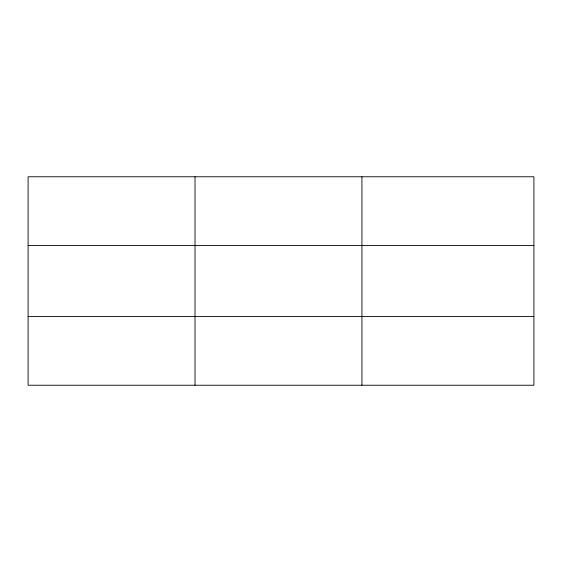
<?xml version="1.0" encoding="UTF-8"?>
<svg xmlns="http://www.w3.org/2000/svg" width="562" height="562" viewBox="0 0 562 562"><rect width="100%" height="100%" fill="white"/><g stroke="black" fill="none" stroke-linecap="round" stroke-linejoin="round"><path stroke-width="0.84" d="M195.014 176.77L195.014 385.23M361.928 176.77L361.928 385.23M533.9 316.441L533.9 385.23L28.1 385.23L28.1 176.77L533.9 176.77L533.9 316.441L28.1 316.441M28.1 245.559L533.9 245.559"/></g></svg>
